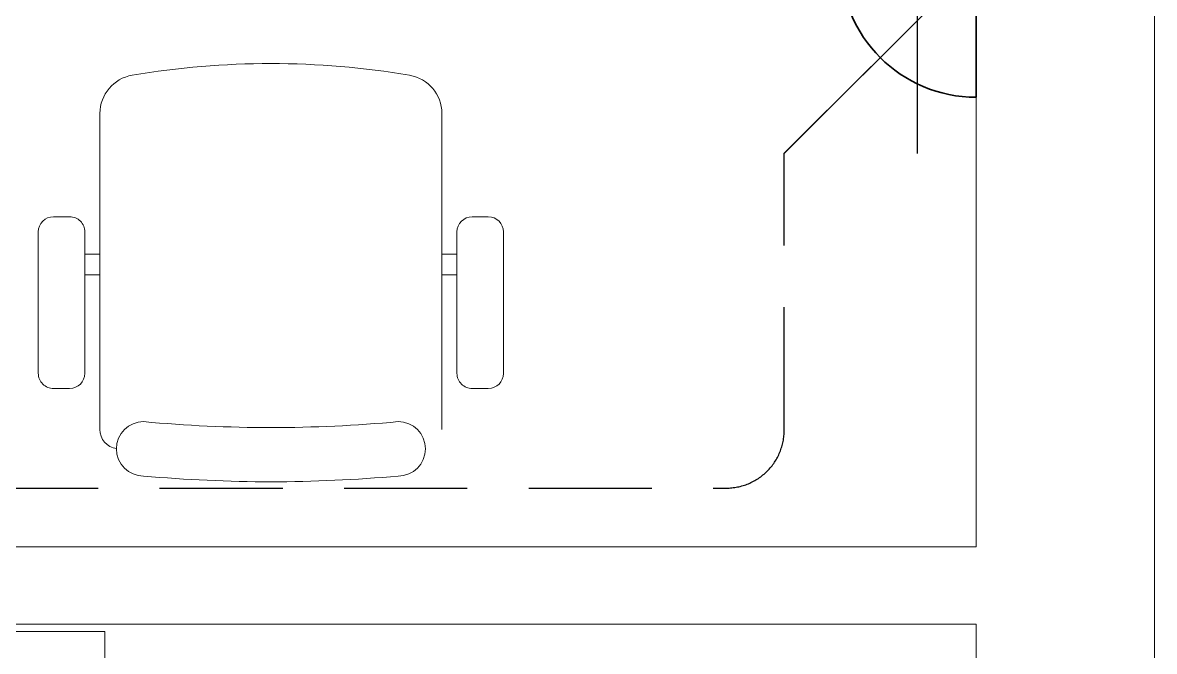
# Model space of a CAD drawing. Header units: inches. Extents: x -12418 to 57169, y -29325 to 19878.
# Drawn here: x 47588 to 49048, y -6982 to -6171 of the extents above; entities that cross this region are included whole.
import ezdxf
from ezdxf.enums import TextEntityAlignment as Align

# ---------------------------------------------------------------- set-up
doc = ezdxf.new("R2010")
doc.units = ezdxf.units.IN
doc.header["$LTSCALE"] = 25
doc.header["$MEASUREMENT"] = 0
doc.linetypes.add('DASHDOT', pattern=[25.4, 12.7, -6.35, 0, -6.35])
doc.linetypes.add('HIDDEN', pattern=[9.525, 6.35, -3.175])
doc.layers.get('0').update_dxf_attribs({"color": 8})
doc.layers.get('Defpoints').update_dxf_attribs({"color": 8})
for name, color, linetype, lineweight in [('00-Ground Floor$0$LOADING', 253, 'Continuous', 5), ('00-Ground Floor$0$NEW Wall', 166, 'Continuous', 5), ('00-Ground Floor$0$Walls', 251, 'Continuous', 5), ('E-LITE-CLNG-CNDT', 6, 'DASHDOT', 35), ('E-LITE-EXIT-NUMB', 6, 'Continuous', 25), ('E-POWR-FLOR-CNDT', 6, 'HIDDEN', 25), ('E-POWR-WALL', 4, 'Continuous', 35)]:
    doc.layers.add(name, color=color, linetype=linetype, lineweight=lineweight)
doc.styles.add('DC_Simplex', font='SIMPLEX.shx', dxfattribs={"width": 0.7})

# ---------------------------------------------------------------- blocks, each defined once
blk = doc.blocks.new('*X127')
at = {"color": 0}
for p, q in [((5, 3), (5, 3)), ((5, 3), (5, 3)), ((5, 3), (5, 3)), ((5, 3), (5, 3)), ((5, 3), (5, 3)), ((5, 3), (5, 3)), ((5, 3), (5, 3)), ((5, 3), (5, 3)), ((5, 3), (5, 3)), ((5, 3), (5, 3)), ((5, 3), (5, 3)), ((5, 3), (5, 3)), ((5, 3), (5, 3)), ((5, 3), (5, 3)), ((5, 3), (5, 3)), ((5, 3), (5, 3)), ((5, 3), (5, 3)), ((5, 3), (5, 3)), ((5, 3), (5, 3)), ((5, 3), (5, 3)), ((5, 3), (5, 3)), ((5, 3), (5, 3)), ((5, 3), (5, 3)), ((5, 3), (5, 3)), ((5, 3), (5, 3)), ((5, 3), (5, 3)), ((5, 3), (5, 3)), ((5, 3), (5, 3)), ((5, 3), (5, 3)), ((5, 3), (5, 3)), ((5, 3), (5, 3)), ((5, 3), (5, 3)), ((5, 3), (5, 3)), ((5, 3), (5, 3)), ((5, 3), (5, 3)), ((5, 3), (5, 3)), ((5, 3), (5, 3)), ((5, 3), (5, 3)), ((5, 3), (5, 3)), ((5, 3), (5, 3)), ((5, 3), (5, 3)), ((5, 3), (5, 3)), ((5, 3), (5, 3)), ((5, 3), (5, 3)), ((5, 3), (5, 3)), ((5, 3), (5, 3)), ((5, 3), (5, 3)), ((5, 3), (5, 3)), ((5, 3), (5, 3)), ((5, 3), (5, 3)), ((5, 3), (5, 3)), ((5, 3), (5, 3)), ((5, 3), (5, 3)), ((5, 3), (5, 3)), ((5, 3), (5, 3)), ((5, 3), (5, 3)), ((5, 3), (5, 3)), ((5, 3), (5, 3)), ((5, 3), (5, 3)), ((5, 3), (5, 3)), ((5, 3), (5, 3)), ((5, 3), (5, 3)), ((5, 3), (5, 3)), ((5, 3), (5, 3)), ((5, 3), (5, 3)), ((5, 3), (5, 3)), ((6, 3), (5, 3)), ((5, 3), (5, 3)), ((6, 3), (5, 3)), ((5, 3), (5, 3)), ((6, 3), (5, 3)), ((5, 3), (5, 3)), ((6, 3), (5, 3)), ((5, 3), (5, 3)), ((5, 3), (5, 3)), ((5, 3), (5, 3)), ((5, 3), (5, 3)), ((5, 3), (5, 3)), ((5, 3), (5, 3)), ((5, 3), (5, 3)), ((5, 3), (5, 3)), ((5, 3), (5, 3)), ((5, 3), (5, 3)), ((5, 3), (5, 3)), ((5, 3), (5, 3)), ((5, 3), (5, 3)), ((5, 3), (5, 3)), ((5, 3), (5, 3)), ((5, 3), (5, 3)), ((5, 3), (5, 3)), ((5, 3), (5, 3)), ((5, 3), (5, 3)), ((5, 3), (5, 3)), ((5, 3), (5, 3)), ((5, 3), (5, 3)), ((5, 3), (5, 3)), ((6, 3), (6, 3)), ((6, 3), (6, 3)), ((6, 3), (6, 3)), ((6, 3), (6, 3)), ((6, 3), (6, 3)), ((6, 3), (6, 3)), ((6, 3), (6, 3)), ((6, 3), (6, 3)), ((6, 3), (6, 3)), ((6, 3), (6, 3)), ((6, 3), (6, 3)), ((6, 3), (6, 3)), ((6, 3), (6, 3)), ((6, 3), (6, 3)), ((6, 3), (6, 3)), ((6, 3), (6, 3)), ((6, 3), (6, 3)), ((6, 3), (6, 3)), ((6, 3), (6, 3)), ((6, 3), (6, 3)), ((6, 3), (6, 3)), ((6, 3), (6, 3)), ((6, 3), (6, 3)), ((6, 3), (6, 3)), ((6, 3), (6, 3)), ((6, 3), (6, 3)), ((6, 3), (6, 3)), ((6, 3), (6, 3)), ((6, 3), (6, 3)), ((6, 3), (6, 3)), ((6, 3), (6, 3)), ((6, 3), (6, 3)), ((6, 3), (6, 3)), ((6, 3), (6, 3)), ((6, 3), (6, 3)), ((6, 3), (6, 3)), ((6, 3), (6, 3)), ((6, 3), (6, 3)), ((6, 3), (6, 3)), ((6, 3), (6, 3)), ((6, 3), (6, 3)), ((6, 3), (6, 3)), ((6, 3), (6, 3)), ((6, 3), (6, 3)), ((6, 3), (6, 3)), ((6, 3), (6, 3)), ((6, 3), (6, 3)), ((6, 3), (6, 3)), ((6, 3), (6, 3)), ((6, 3), (6, 3)), ((6, 3), (6, 3)), ((6, 3), (6, 3)), ((6, 3), (6, 3)), ((6, 3), (6, 3)), ((6, 3), (6, 3)), ((6, 3), (6, 3)), ((6, 3), (6, 3)), ((6, 3), (6, 3)), ((6, 3), (6, 3)), ((6, 3), (6, 3)), ((6, 3), (6, 3)), ((6, 3), (6, 3)), ((6, 3), (6, 3)), ((6, 3), (6, 3)), ((6, 3), (6, 3)), ((6, 3), (6, 3)), ((6, 3), (6, 3)), ((6, 3), (6, 3)), ((6, 3), (6, 3)), ((6, 3), (6, 3)), ((6, 3), (6, 3)), ((6, 3), (6, 3)), ((6, 3), (6, 3)), ((6, 3), (6, 3)), ((6, 3), (6, 3)), ((6, 3), (6, 3)), ((6, 3), (6, 3)), ((6, 3), (6, 3)), ((6, 3), (6, 3)), ((6, 3), (6, 3)), ((6, 3), (6, 3)), ((6, 3), (6, 3)), ((6, 3), (6, 3)), ((6, 3), (6, 3)), ((6, 3), (6, 3)), ((6, 3), (6, 3)), ((6, 3), (6, 3)), ((6, 3), (6, 3)), ((6, 3), (6, 3)), ((6, 3), (6, 3)), ((6, 3), (6, 3)), ((6, 3), (6, 3)), ((6, 3), (6, 3)), ((6, 3), (6, 3)), ((6, 3), (6, 3)), ((6, 3), (6, 3)), ((6, 3), (6, 3)), ((6, 3), (6, 3)), ((6, 3), (6, 3)), ((6, 3), (6, 3)), ((6, 3), (6, 3)), ((6, 3), (6, 3)), ((6, 3), (6, 3)), ((6, 3), (6, 3)), ((6, 3), (6, 3)), ((6, 3), (6, 3)), ((6, 3), (6, 3)), ((6, 3), (6, 3)), ((6, 3), (6, 3)), ((6, 3), (6, 3)), ((6, 3), (6, 3)), ((6, 3), (6, 3)), ((6, 3), (6, 3)), ((6, 3), (6, 3)), ((6, 3), (6, 3)), ((6, 3), (6, 3)), ((6, 3), (6, 3)), ((6, 3), (6, 3)), ((6, 3), (6, 3)), ((6, 3), (6, 3)), ((6, 3), (6, 3)), ((6, 3), (6, 3)), ((6, 3), (6, 3)), ((6, 3), (6, 3)), ((6, 3), (6, 3)), ((6, 3), (6, 3)), ((6, 3), (6, 3)), ((6, 3), (6, 3)), ((6, 3), (6, 3)), ((6, 3), (6, 3)), ((6, 3), (6, 3)), ((6, 3), (6, 3)), ((6, 3), (6, 3)), ((6, 3), (6, 3)), ((6, 3), (6, 3)), ((6, 3), (6, 3)), ((6, 3), (6, 3)), ((6, 3), (6, 3)), ((6, 3), (6, 3)), ((6, 3), (6, 3)), ((6, 3), (6, 3)), ((6, 3), (6, 3)), ((6, 3), (6, 3)), ((6, 3), (6, 3)), ((6, 3), (6, 3)), ((6, 3), (6, 3)), ((6, 3), (6, 3)), ((6, 3), (6, 3)), ((6, 3), (6, 3)), ((6, 3), (6, 3)), ((6, 3), (6, 3)), ((6, 3), (6, 3)), ((6, 3), (6, 3)), ((6, 3), (6, 3)), ((6, 3), (6, 3)), ((6, 3), (6, 3)), ((6, 3), (6, 3)), ((6, 3), (6, 3)), ((6, 3), (6, 3)), ((6, 3), (6, 3)), ((6, 3), (6, 3)), ((6, 3), (6, 3)), ((6, 3), (6, 3)), ((6, 3), (6, 3)), ((6, 3), (6, 3)), ((6, 3), (6, 3)), ((6, 3), (6, 3)), ((6, 3), (6, 3)), ((6, 3), (6, 3)), ((6, 3), (6, 3)), ((6, 3), (6, 3)), ((6, 3), (6, 3)), ((6, 3), (6, 3)), ((6, 3), (6, 3)), ((6, 3), (6, 3)), ((6, 3), (6, 3)), ((6, 3), (6, 3)), ((6, 3), (6, 3)), ((6, 3), (6, 3)), ((6, 3), (6, 3)), ((6, 3), (6, 3)), ((6, 3), (6, 3)), ((6, 3), (6, 3)), ((6, 3), (6, 3)), ((6, 3), (6, 3)), ((6, 3), (6, 3)), ((6, 3), (6, 3)), ((6, 3), (6, 3)), ((6, 3), (6, 3)), ((6, 3), (6, 3)), ((6, 3), (6, 3)), ((6, 3), (6, 3)), ((6, 3), (6, 3)), ((6, 3), (6, 3)), ((6, 3), (6, 3)), ((6, 3), (6, 3)), ((6, 3), (6, 3)), ((6, 3), (6, 3)), ((6, 3), (6, 3)), ((6, 3), (6, 3)), ((6, 3), (6, 3)), ((6, 3), (6, 3)), ((6, 3), (6, 3)), ((6, 3), (6, 3)), ((6, 3), (5, 3)), ((6, 3), (5, 3)), ((6, 3), (5, 3)), ((6, 3), (5, 3)), ((6, 3), (5, 3)), ((6, 3), (6, 3)), ((6, 3), (6, 3)), ((6, 3), (6, 3)), ((6, 3), (6, 3)), ((6, 3), (6, 3)), ((6, 3), (6, 3)), ((6, 3), (6, 3)), ((6, 3), (6, 3)), ((6, 3), (6, 3)), ((6, 3), (6, 3)), ((6, 3), (6, 3)), ((6, 3), (6, 3)), ((6, 3), (6, 3)), ((6, 3), (6, 3)), ((6, 3), (6, 3)), ((6, 3), (6, 3)), ((6, 3), (6, 3)), ((6, 3), (6, 3)), ((6, 3), (6, 3)), ((6, 3), (6, 3)), ((6, 3), (6, 3)), ((6, 3), (6, 3)), ((6, 3), (6, 3)), ((6, 3), (6, 3)), ((6, 3), (6, 3)), ((6, 3), (6, 3)), ((6, 3), (6, 3)), ((6, 3), (6, 3)), ((6, 3), (6, 3)), ((6, 3), (6, 3)), ((6, 3), (6, 3)), ((6, 3), (6, 3)), ((6, 3), (6, 3)), ((6, 3), (6, 3)), ((6, 3), (6, 3)), ((6, 3), (6, 3)), ((6, 3), (6, 3)), ((6, 3), (6, 3)), ((6, 3), (6, 3)), ((6, 3), (6, 3)), ((6, 3), (6, 3)), ((6, 3), (6, 3)), ((6, 3), (6, 3)), ((6, 3), (6, 3)), ((6, 3), (6, 3)), ((6, 3), (6, 3)), ((6, 3), (6, 3)), ((6, 3), (6, 3)), ((6, 3), (6, 3)), ((6, 3), (6, 3)), ((6, 3), (6, 3)), ((6, 3), (6, 3)), ((6, 3), (6, 3)), ((6, 3), (6, 3)), ((6, 3), (6, 3)), ((6, 3), (6, 3)), ((6, 3), (6, 3)), ((6, 3), (6, 3)), ((6, 3), (6, 3)), ((6, 3), (6, 3)), ((6, 3), (6, 3)), ((6, 3), (6, 3)), ((6, 3), (6, 3)), ((6, 3), (6, 3)), ((6, 3), (6, 3)), ((6, 3), (6, 3)), ((6, 3), (6, 3)), ((6, 3), (6, 3)), ((6, 3), (6, 3)), ((6, 3), (6, 3)), ((6, 3), (6, 3)), ((6, 3), (6, 3)), ((6, 3), (6, 3)), ((6, 3), (6, 3)), ((6, 3), (6, 3)), ((6, 3), (6, 3)), ((6, 3), (6, 3)), ((6, 3), (6, 3)), ((6, 3), (6, 3)), ((6, 3), (6, 3)), ((6, 3), (6, 3)), ((6, 3), (6, 3)), ((6, 3), (6, 3)), ((6, 3), (6, 3)), ((6, 3), (6, 3)), ((6, 3), (6, 3)), ((6, 3), (6, 3)), ((6, 3), (6, 3)), ((6, 3), (6, 3)), ((6, 3), (6, 3)), ((6, 3), (6, 3)), ((6, 3), (6, 3)), ((6, 3), (6, 3)), ((6, 3), (6, 3)), ((6, 3), (6, 3)), ((6, 3), (6, 3)), ((6, 3), (6, 3)), ((6, 3), (6, 3)), ((6, 3), (6, 3)), ((6, 3), (6, 3)), ((6, 3), (6, 3)), ((6, 3), (6, 3)), ((6, 3), (6, 3)), ((6, 3), (6, 3)), ((6, 3), (6, 3)), ((6, 3), (6, 3)), ((6, 3), (6, 3)), ((6, 3), (6, 3)), ((6, 3), (6, 3)), ((6, 3), (6, 3)), ((6, 3), (6, 3)), ((6, 3), (6, 3)), ((6, 3), (6, 3)), ((6, 3), (6, 3)), ((6, 3), (6, 3)), ((6, 3), (6, 3)), ((6, 3), (6, 3)), ((6, 3), (6, 3)), ((6, 3), (6, 3)), ((6, 3), (6, 3)), ((6, 3), (6, 3)), ((6, 3), (6, 3)), ((6, 3), (6, 3)), ((6, 3), (6, 3)), ((6, 3), (6, 3)), ((6, 3), (6, 3)), ((6, 3), (6, 3)), ((6, 3), (6, 3)), ((6, 3), (6, 3)), ((6, 3), (6, 3)), ((6, 3), (6, 3)), ((6, 3), (6, 3)), ((6, 3), (6, 3)), ((6, 3), (6, 3)), ((6, 3), (6, 3)), ((6, 3), (6, 3)), ((6, 3), (6, 3)), ((6, 3), (6, 3)), ((6, 3), (6, 3)), ((6, 3), (6, 3)), ((6, 3), (6, 3)), ((6, 3), (6, 3)), ((6, 3), (6, 3)), ((6, 3), (6, 3)), ((6, 3), (6, 3)), ((6, 3), (6, 3)), ((6, 3), (6, 3)), ((6, 3), (6, 3)), ((6, 3), (6, 3)), ((6, 3), (6, 3)), ((6, 3), (6, 3)), ((6, 3), (6, 3)), ((6, 3), (6, 3)), ((6, 3), (6, 3)), ((6, 3), (6, 3)), ((6, 3), (6, 3)), ((6, 3), (6, 3)), ((6, 3), (6, 3)), ((6, 3), (6, 3)), ((6, 3), (6, 3)), ((6, 3), (6, 3)), ((6, 3), (6, 3)), ((6, 3), (6, 3)), ((6, 3), (6, 3)), ((6, 3), (6, 3)), ((6, 3), (6, 3)), ((6, 3), (6, 3)), ((6, 3), (6, 3)), ((6, 3), (6, 3)), ((6, 3), (6, 3)), ((6, 3), (6, 3)), ((6, 3), (6, 3)), ((6, 3), (6, 3)), ((6, 3), (6, 3)), ((6, 3), (6, 3)), ((6, 3), (6, 3)), ((6, 3), (6, 3)), ((6, 3), (6, 3)), ((6, 3), (6, 3)), ((6, 3), (6, 3)), ((6, 3), (6, 3)), ((6, 3), (6, 3)), ((6, 3), (6, 3)), ((6, 3), (6, 3)), ((6, 3), (6, 3)), ((6, 3), (6, 3)), ((6, 3), (6, 3)), ((6, 3), (6, 3)), ((6, 3), (6, 3)), ((6, 3), (6, 3)), ((6, 3), (6, 3)), ((6, 3), (6, 3)), ((6, 3), (6, 3)), ((6, 3), (6, 3)), ((6, 3), (6, 3)), ((6, 3), (6, 3)), ((6, 3), (6, 3)), ((6, 3), (6, 3)), ((6, 3), (6, 3)), ((6, 3), (6, 3)), ((6, 3), (6, 3)), ((6, 3), (6, 3)), ((6, 3), (6, 3)), ((6, 3), (6, 3)), ((6, 3), (6, 3)), ((6, 3), (6, 3)), ((6, 3), (6, 3)), ((6, 3), (6, 3)), ((6, 3), (6, 3)), ((6, 3), (6, 3)), ((6, 3), (6, 3)), ((6, 3), (6, 3)), ((6, 3), (6, 3)), ((6, 3), (6, 3)), ((6, 3), (6, 3)), ((6, 3), (6, 3)), ((6, 3), (6, 3)), ((6, 3), (6, 3)), ((6, 3), (6, 3)), ((6, 3), (6, 3)), ((6, 3), (6, 3)), ((6, 3), (6, 3)), ((6, 3), (6, 3)), ((6, 3), (6, 3)), ((6, 3), (6, 3)), ((6, 3), (6, 3)), ((6, 3), (6, 3)), ((6, 3), (6, 3)), ((6, 3), (6, 3)), ((6, 3), (6, 3)), ((6, 3), (6, 3)), ((6, 3), (6, 3)), ((6, 3), (6, 3)), ((6, 3), (6, 3)), ((6, 3), (6, 3)), ((6, 3), (6, 3)), ((6, 3), (6, 3)), ((6, 3), (6, 3)), ((6, 3), (6, 3)), ((6, 3), (6, 3)), ((6, 3), (6, 3)), ((6, 3), (6, 3)), ((6, 3), (6, 3)), ((6, 3), (6, 3)), ((6, 3), (6, 3)), ((6, 3), (6, 3)), ((6, 3), (6, 3)), ((6, 3), (6, 3)), ((6, 3), (6, 3)), ((6, 3), (6, 3)), ((6, 3), (6, 3)), ((6, 3), (6, 3)), ((6, 3), (6, 3)), ((6, 3), (6, 3)), ((6, 3), (6, 3)), ((6, 3), (6, 3)), ((6, 3), (6, 3)), ((6, 3), (6, 3)), ((6, 3), (6, 3)), ((6, 3), (6, 3)), ((6, 3), (6, 3)), ((6, 3), (6, 3)), ((6, 3), (6, 3)), ((6, 3), (6, 3)), ((6, 3), (6, 3)), ((6, 3), (6, 3)), ((6, 3), (6, 3)), ((6, 3), (6, 3)), ((6, 3), (6, 3)), ((6, 3), (6, 3)), ((6, 3), (6, 3)), ((6, 3), (6, 3)), ((6, 3), (6, 3)), ((6, 3), (6, 3)), ((6, 3), (6, 3)), ((6, 3), (6, 3)), ((6, 3), (6, 3)), ((6, 3), (6, 3)), ((6, 3), (6, 3)), ((6, 3), (6, 3)), ((6, 3), (6, 3)), ((6, 3), (6, 3)), ((6, 3), (6, 3)), ((6, 3), (6, 3)), ((6, 3), (6, 3)), ((6, 3), (6, 3)), ((6, 3), (6, 3)), ((6, 3), (6, 3)), ((6, 3), (6, 3)), ((6, 3), (6, 3)), ((6, 3), (6, 3)), ((6, 3), (6, 3)), ((6, 3), (6, 3)), ((6, 3), (6, 3)), ((6, 3), (6, 3)), ((6, 3), (6, 3)), ((6, 3), (6, 3)), ((6, 3), (6, 3)), ((6, 3), (6, 3)), ((6, 3), (6, 3)), ((6, 3), (6, 3)), ((6, 3), (6, 3)), ((6, 3), (6, 3)), ((6, 3), (6, 3)), ((6, 3), (6, 3)), ((6, 3), (6, 3)), ((6, 3), (6, 3)), ((6, 3), (6, 3)), ((6, 3), (6, 3)), ((6, 3), (6, 3)), ((6, 3), (6, 3)), ((6, 3), (6, 3)), ((6, 3), (6, 3)), ((6, 3), (6, 3)), ((6, 3), (6, 3)), ((6, 3), (6, 3)), ((6, 3), (6, 3))]:
    blk.add_line(p, q, dxfattribs=at)
blk = doc.blocks.new('*X128')
at = {"color": 0}
for p, q in [((13, 1), (13, 1)), ((13, 1), (13, 1)), ((13, 1), (13, 1)), ((13, 1), (13, 1)), ((13, 1), (13, 1)), ((13, 1), (13, 1)), ((13, 1), (13, 1)), ((13, 1), (13, 1)), ((13, 1), (13, 1)), ((13, 1), (13, 1)), ((13, 1), (13, 1)), ((13, 1), (13, 1)), ((13, 1), (13, 1)), ((13, 1), (13, 1)), ((13, 1), (13, 1)), ((13, 1), (14, 1)), ((13, 1), (14, 1)), ((13, 1), (14, 1)), ((13, 1), (13, 1)), ((13, 1), (13, 1)), ((13, 1), (13, 1)), ((13, 1), (13, 1)), ((13, 1), (13, 1)), ((13, 1), (13, 1)), ((13, 1), (13, 1)), ((13, 1), (13, 1)), ((13, 1), (13, 1)), ((13, 1), (13, 1)), ((13, 1), (13, 1)), ((13, 1), (13, 1)), ((13, 1), (13, 1)), ((13, 1), (13, 1)), ((13, 1), (13, 1)), ((13, 1), (13, 1)), ((13, 1), (13, 1)), ((13, 1), (13, 1)), ((13, 1), (13, 1)), ((13, 1), (13, 1)), ((13, 1), (13, 1)), ((13, 1), (13, 1)), ((13, 1), (13, 1)), ((13, 1), (13, 1)), ((13, 1), (13, 1)), ((13, 1), (13, 1)), ((13, 1), (13, 1)), ((13, 1), (13, 1)), ((13, 1), (13, 1)), ((13, 1), (13, 1)), ((13, 1), (13, 1)), ((13, 1), (13, 1)), ((13, 1), (13, 1)), ((13, 1), (13, 1)), ((13, 1), (13, 1)), ((13, 1), (13, 1)), ((13, 1), (13, 1)), ((13, 1), (13, 1)), ((13, 1), (13, 1)), ((13, 1), (13, 1)), ((13, 1), (13, 1)), ((13, 1), (13, 1)), ((13, 1), (13, 1)), ((13, 1), (13, 1)), ((13, 1), (13, 1)), ((13, 1), (13, 1)), ((13, 1), (13, 1)), ((13, 1), (13, 1)), ((13, 1), (13, 1)), ((13, 1), (13, 1)), ((13, 1), (13, 1)), ((13, 1), (13, 1)), ((13, 1), (13, 1)), ((13, 1), (13, 1)), ((13, 1), (13, 1)), ((13, 1), (13, 1)), ((13, 1), (13, 1)), ((13, 1), (13, 1)), ((13, 1), (13, 1)), ((13, 1), (13, 1)), ((13, 1), (13, 1)), ((13, 1), (13, 1)), ((13, 1), (13, 1)), ((13, 1), (13, 1)), ((13, 1), (13, 1)), ((13, 1), (13, 1)), ((13, 1), (13, 1)), ((13, 1), (13, 1)), ((13, 1), (13, 1)), ((13, 1), (13, 1)), ((13, 1), (13, 1)), ((13, 1), (13, 1)), ((13, 1), (13, 1)), ((13, 1), (13, 1)), ((13, 1), (13, 1)), ((13, 1), (13, 1)), ((13, 1), (13, 1)), ((13, 1), (13, 1)), ((13, 1), (13, 1)), ((13, 1), (13, 1)), ((13, 1), (13, 1)), ((13, 1), (13, 1)), ((13, 1), (13, 1)), ((13, 1), (13, 1)), ((13, 1), (13, 1)), ((13, 1), (13, 1)), ((13, 1), (13, 1)), ((13, 1), (13, 1)), ((13, 1), (13, 1)), ((13, 1), (13, 1)), ((13, 1), (13, 1)), ((13, 1), (13, 1)), ((13, 1), (13, 1)), ((13, 1), (13, 1)), ((13, 1), (13, 1)), ((13, 1), (13, 1)), ((13, 1), (13, 1)), ((13, 1), (13, 1)), ((13, 1), (13, 1)), ((13, 1), (13, 1)), ((13, 1), (13, 1)), ((13, 1), (13, 1)), ((13, 1), (13, 1)), ((13, 1), (13, 1)), ((13, 1), (13, 1)), ((13, 1), (14, 1)), ((13, 0), (13, 0)), ((13, 0), (13, 0)), ((13, 0), (13, 0)), ((13, 0), (13, 0)), ((13, 0), (13, 0)), ((13, 0), (13, 0)), ((13, 0), (13, 0)), ((13, 0), (13, 0)), ((13, 0), (13, 0)), ((13, 0), (13, 0)), ((13, 0), (13, 0)), ((13, 0), (13, 0)), ((13, 0), (13, 0)), ((13, 0), (13, 0)), ((13, 0), (13, 0)), ((13, 0), (13, 0)), ((13, 0), (13, 0)), ((13, 0), (13, 0)), ((13, 0), (13, 0)), ((13, 0), (13, 0)), ((13, 0), (13, 0)), ((13, 0), (13, 0)), ((13, 0), (13, 0)), ((13, 0), (13, 0)), ((13, 0), (13, 0)), ((13, 0), (13, 0)), ((13, 0), (13, 0)), ((13, 0), (13, 0)), ((13, 0), (13, 0)), ((13, 0), (13, 0)), ((13, 0), (13, 0)), ((13, 0), (13, 0)), ((13, 0), (13, 0)), ((13, 0), (13, 0)), ((13, 0), (13, 0)), ((13, 0), (13, 0)), ((13, 0), (13, 0)), ((13, 0), (13, 0)), ((13, 0), (13, 0)), ((13, 0), (13, 0)), ((13, 0), (13, 0)), ((13, 0), (13, 0)), ((13, 0), (13, 0)), ((13, 0), (13, 0)), ((13, 0), (13, 0)), ((13, 0), (13, 0)), ((13, 0), (13, 0)), ((13, 0), (13, 0)), ((13, 0), (14, 0)), ((13, 0), (14, 0)), ((13, 0), (13, 0)), ((13, 0), (14, 0)), ((14, 1), (14, 1)), ((14, 1), (14, 1)), ((14, 1), (14, 1)), ((14, 1), (14, 1)), ((14, 1), (14, 1)), ((14, 1), (14, 1)), ((14, 1), (14, 1)), ((14, 1), (14, 1)), ((14, 1), (14, 1)), ((14, 1), (14, 1)), ((14, 1), (14, 1)), ((14, 1), (14, 1)), ((14, 1), (14, 1)), ((14, 1), (14, 1)), ((14, 1), (14, 1)), ((14, 1), (14, 1)), ((14, 1), (14, 1)), ((14, 1), (14, 1)), ((14, 1), (14, 1)), ((14, 1), (14, 1)), ((14, 1), (14, 1)), ((14, 1), (14, 1)), ((14, 1), (14, 1)), ((14, 1), (14, 1)), ((14, 1), (14, 1)), ((14, 1), (14, 1)), ((14, 1), (14, 1)), ((14, 1), (14, 1)), ((14, 1), (14, 1)), ((14, 1), (14, 1)), ((14, 1), (14, 1)), ((14, 1), (14, 1)), ((14, 1), (14, 1)), ((14, 1), (14, 1)), ((14, 1), (14, 1)), ((14, 1), (14, 1)), ((14, 1), (14, 1)), ((14, 1), (14, 1)), ((14, 1), (14, 1)), ((14, 1), (14, 1)), ((14, 1), (14, 1)), ((14, 1), (14, 1)), ((14, 1), (14, 1)), ((14, 1), (14, 1)), ((14, 1), (14, 1)), ((14, 1), (14, 1)), ((14, 1), (14, 1)), ((14, 1), (14, 1)), ((14, 1), (14, 1)), ((14, 1), (14, 1)), ((14, 1), (14, 1)), ((14, 1), (14, 1)), ((14, 1), (14, 1)), ((14, 1), (14, 1)), ((14, 1), (14, 1)), ((14, 1), (14, 1)), ((14, 1), (14, 1)), ((14, 1), (14, 1)), ((14, 1), (14, 1)), ((14, 1), (14, 1)), ((14, 1), (14, 1)), ((14, 1), (14, 1)), ((14, 1), (14, 1)), ((14, 1), (14, 1)), ((14, 1), (14, 1)), ((14, 1), (14, 1)), ((14, 1), (14, 1)), ((14, 1), (14, 1)), ((14, 1), (14, 1)), ((14, 1), (14, 1)), ((14, 1), (14, 1)), ((14, 1), (14, 1)), ((14, 1), (14, 1)), ((14, 1), (14, 1)), ((14, 1), (14, 1)), ((14, 1), (14, 1)), ((14, 1), (14, 1)), ((14, 1), (14, 1)), ((14, 1), (14, 1)), ((14, 1), (14, 1)), ((14, 1), (14, 1)), ((14, 1), (14, 1)), ((14, 1), (14, 1)), ((14, 1), (14, 1)), ((14, 1), (14, 1)), ((14, 1), (14, 1)), ((14, 1), (14, 1)), ((14, 1), (14, 1)), ((14, 1), (14, 1)), ((14, 1), (14, 1)), ((14, 1), (14, 1)), ((14, 1), (14, 1)), ((14, 1), (14, 1)), ((14, 1), (14, 1)), ((14, 0), (14, 0)), ((14, 0), (14, 0)), ((14, 0), (14, 0)), ((14, 0), (14, 0)), ((14, 0), (14, 0)), ((14, 0), (14, 0)), ((14, 0), (14, 0)), ((14, 0), (14, 0)), ((14, 0), (14, 0)), ((14, 0), (14, 0)), ((14, 0), (14, 0)), ((14, 0), (14, 0)), ((14, 0), (14, 0)), ((14, 0), (14, 0)), ((14, 0), (14, 0)), ((14, 0), (14, 0)), ((14, 0), (14, 0)), ((14, 0), (14, 0)), ((14, 0), (14, 0)), ((14, 0), (14, 0)), ((14, 0), (14, 0)), ((14, 0), (14, 0)), ((14, 0), (14, 0)), ((14, 0), (14, 0)), ((14, 0), (14, 0)), ((14, 0), (14, 0)), ((14, 0), (14, 0)), ((14, 0), (14, 0)), ((14, 0), (14, 0)), ((14, 0), (14, 0)), ((14, 0), (14, 0)), ((14, 0), (14, 0)), ((14, 0), (14, 0)), ((14, 0), (14, 0)), ((14, 0), (14, 0)), ((14, 0), (14, 0)), ((14, 0), (14, 0)), ((14, 0), (14, 0)), ((14, 0), (14, 0)), ((14, 0), (14, 0)), ((14, 0), (14, 0)), ((14, 0), (14, 0)), ((14, 0), (14, 0)), ((14, 0), (14, 0)), ((14, 0), (14, 0)), ((14, 0), (14, 0)), ((14, 0), (14, 0)), ((14, 0), (14, 0)), ((13, 0), (13, 0)), ((13, 0), (14, 0)), ((13, 0), (13, 0)), ((13, 0), (14, 0)), ((13, 0), (13, 0)), ((13, 0), (14, 0)), ((13, 0), (13, 0)), ((13, 0), (13, 0)), ((13, 0), (13, 0)), ((13, 0), (13, 0)), ((13, 0), (14, 0)), ((13, 0), (13, 0)), ((13, 0), (14, 0)), ((13, 0), (13, 0)), ((13, 0), (14, 0)), ((13, 0), (13, 0)), ((13, 0), (14, 0)), ((13, 0), (13, 0)), ((13, 0), (14, 0)), ((13, 0), (13, 0)), ((13, 0), (14, 0)), ((13, 0), (13, 0)), ((13, 0), (14, 0)), ((13, 0), (13, 0)), ((13, 0), (13, 0)), ((13, 0), (13, 0)), ((13, 0), (14, 0)), ((13, 0), (13, 0)), ((13, 0), (14, 0)), ((13, 0), (13, 0)), ((13, 0), (14, 0)), ((13, 0), (13, 0)), ((13, 0), (14, 0)), ((13, 0), (13, 0)), ((13, 0), (13, 0)), ((13, 0), (13, 0)), ((13, 0), (13, 0)), ((13, 0), (13, 0)), ((13, 0), (13, 0)), ((13, 0), (13, 0)), ((13, 0), (13, 0)), ((13, 0), (13, 0)), ((13, 0), (13, 0)), ((13, 0), (13, 0)), ((13, 0), (13, 0)), ((13, 0), (13, 0)), ((13, 0), (13, 0)), ((13, 0), (13, 0)), ((13, 0), (13, 0)), ((13, 0), (13, 0)), ((13, 0), (13, 0)), ((13, 0), (13, 0)), ((13, 0), (13, 0)), ((13, 0), (13, 0)), ((13, 0), (13, 0)), ((13, 0), (13, 0)), ((13, 0), (13, 0)), ((13, 0), (13, 0)), ((13, 0), (13, 0)), ((13, 0), (13, 0)), ((13, 0), (13, 0)), ((13, 0), (13, 0)), ((13, 0), (13, 0)), ((13, 0), (13, 0)), ((13, -1), (13, -1)), ((13, -1), (13, -1)), ((13, -1), (13, -1)), ((13, -1), (13, -1)), ((13, -1), (13, -1)), ((13, -1), (14, -1)), ((13, -1), (13, -1)), ((14, 0), (14, 0)), ((14, 0), (14, 0)), ((14, 0), (14, 0)), ((14, 0), (14, 0)), ((14, 0), (14, 0)), ((14, 0), (14, 0)), ((14, 0), (14, 0)), ((14, 0), (14, 0)), ((14, 0), (14, 0)), ((14, 0), (14, 0)), ((14, 0), (14, 0)), ((14, 0), (14, 0)), ((14, 0), (14, 0)), ((14, 0), (14, 0)), ((14, 0), (14, 0)), ((13, 0), (14, 0)), ((14, 0), (14, 0)), ((14, 0), (14, 0)), ((14, 0), (14, 0)), ((14, 0), (14, 0)), ((14, 0), (14, 0)), ((14, 0), (14, 0)), ((14, 0), (14, 0)), ((14, 0), (14, 0)), ((14, 0), (14, 0)), ((14, 0), (14, 0)), ((14, 0), (14, 0)), ((14, 0), (14, 0)), ((14, 0), (14, 0)), ((14, 0), (14, 0)), ((14, 0), (14, 0)), ((14, 0), (14, 0)), ((14, 0), (14, 0)), ((14, 0), (14, 0)), ((14, 0), (14, 0)), ((14, 0), (14, 0)), ((14, 0), (14, 0)), ((14, 0), (14, 0)), ((14, 0), (14, 0)), ((14, 0), (14, 0)), ((14, 0), (14, 0)), ((14, 0), (14, 0)), ((14, 0), (14, 0)), ((14, 0), (14, 0)), ((14, 0), (14, 0)), ((14, 0), (14, 0)), ((14, 0), (14, 0)), ((14, 0), (14, 0)), ((14, 0), (14, 0)), ((14, 0), (14, 0)), ((14, -1), (14, -1)), ((14, -1), (14, -1)), ((14, -1), (14, -1)), ((14, -1), (14, -1)), ((14, -1), (14, -1))]:
    blk.add_line(p, q, dxfattribs=at)
blk = doc.blocks.new('00-Ground Floor$0$GF21018-P')
at = {"color": 0}
for p, q in [((-0.2207, 0.4756), (-0.2207, 0.0675)), ((0.2205, 0.4756), (0.2205, 0.0675)), ((-0.2806, 0.3422), (-0.2598, 0.3422)), ((0.2596, 0.3422), (0.2804, 0.3422)), ((-0.3002, 0.3226), (-0.3002, 0.14)), ((-0.2402, 0.3226), (-0.2402, 0.14)), ((0.24, 0.3226), (0.24, 0.14)), ((0.3, 0.3226), (0.3, 0.14)), ((-0.2402, 0.2937), (-0.2207, 0.2937)), ((0.2205, 0.2937), (0.24, 0.2937)), ((-0.2402, 0.2671), (-0.2207, 0.2671)), ((0.2205, 0.2671), (0.24, 0.2671)), ((-0.2806, 0.1204), (-0.2598, 0.1204)), ((0.2596, 0.1204), (0.2804, 0.1204))]:
    blk.add_line(p, q, dxfattribs=at)
for points in [[(0.24, 0.2937), (0.24, 0.2937), (0.24, 0.2937), (0.24, 0.2937), (0.24, 0.2937), (0.24, 0.2937), (0.24, 0.2937), (0.24, 0.2937), (0.24, 0.2937), (0.24, 0.2937), (0.24, 0.2937), (0.24, 0.2937), (0.24, 0.2937), (0.24, 0.2937), (0.24, 0.2937), (0.24, 0.2937), (0.24, 0.2937), (0.24, 0.2937), (0.24, 0.2937), (0.24, 0.2937), (0.24, 0.2937), (0.24, 0.2937), (0.24, 0.2937), (0.24, 0.2937), (0.24, 0.2937), (0.24, 0.2937), (0.24, 0.2937), (0.24, 0.2937), (0.24, 0.2937), (0.24, 0.2937), (0.24, 0.2937), (0.24, 0.2937), (0.24, 0.2937), (0.24, 0.2937), (0.24, 0.2937), (0.24, 0.2937), (0.24, 0.2937), (0.24, 0.2937), (0.24, 0.2937), (0.24, 0.2937), (0.24, 0.2937), (0.24, 0.2937), (0.24, 0.2937), (0.24, 0.2937), (0.24, 0.2937), (0.24, 0.2937), (0.24, 0.2937), (0.24, 0.2937), (0.24, 0.2937), (0.24, 0.2937), (0.24, 0.2937), (0.24, 0.2937), (0.24, 0.2937), (0.24, 0.2937), (0.24, 0.2937), (0.24, 0.2937), (0.24, 0.2937), (0.24, 0.2937), (0.24, 0.2937), (0.24, 0.2937), (0.24, 0.2937), (0.24, 0.2937), (0.24, 0.2937), (0.24, 0.2937), (0.24, 0.2937), (0.24, 0.2937), (0.24, 0.2937), (0.24, 0.2937), (0.24, 0.2937), (0.24, 0.2937), (0.24, 0.2937), (0.24, 0.2937), (0.24, 0.2937), (0.24, 0.2937), (0.24, 0.2937), (0.24, 0.2937), (0.24, 0.2937), (0.24, 0.2937), (0.24, 0.2937), (0.24, 0.2937), (0.24, 0.2937), (0.24, 0.2937), (0.24, 0.2937), (0.24, 0.2937), (0.24, 0.2937), (0.24, 0.2937), (0.24, 0.2937), (0.24, 0.2937), (0.24, 0.2937), (0.24, 0.2937), (0.24, 0.2937), (0.24, 0.2937), (0.24, 0.2937), (0.24, 0.2937), (0.24, 0.2937), (0.24, 0.2937), (0.24, 0.2937), (0.24, 0.2937), (0.24, 0.2937), (0.24, 0.2937), (0.24, 0.2937), (0.24, 0.2937), (0.24, 0.2937), (0.24, 0.2937), (0.24, 0.2937), (0.24, 0.2937), (0.24, 0.2937), (0.24, 0.2937), (0.24, 0.2937), (0.24, 0.2937), (0.24, 0.2937), (0.24, 0.2937), (0.24, 0.2937), (0.24, 0.2937), (0.24, 0.2937), (0.24, 0.2937), (0.24, 0.2937), (0.24, 0.2937), (0.24, 0.2937), (0.24, 0.2937), (0.24, 0.2937), (0.24, 0.2937), (0.24, 0.2937), (0.24, 0.2937), (0.24, 0.2937), (0.24, 0.2937), (0.24, 0.2937), (0.24, 0.2937), (0.24, 0.2937), (0.24, 0.2937), (0.24, 0.2937), (0.24, 0.2937), (0.24, 0.2937), (0.24, 0.2937), (0.24, 0.2937), (0.24, 0.2937), (0.24, 0.2937), (0.24, 0.2937), (0.24, 0.2937), (0.24, 0.2937), (0.24, 0.2937), (0.24, 0.2937), (0.24, 0.2937), (0.24, 0.2937), (0.24, 0.2937), (0.24, 0.2937), (0.24, 0.2937), (0.24, 0.2937), (0.24, 0.2937), (0.24, 0.2937), (0.24, 0.2937), (0.24, 0.2937), (0.24, 0.2937), (0.24, 0.2937), (0.24, 0.2937), (0.24, 0.2937), (0.24, 0.2937), (0.24, 0.2937), (0.24, 0.2937), (0.24, 0.2937), (0.24, 0.2937), (0.24, 0.2937), (0.24, 0.2937), (0.24, 0.2937), (0.24, 0.2937), (0.24, 0.2937), (0.24, 0.2937), (0.24, 0.2937), (0.24, 0.2937), (0.24, 0.2937), (0.24, 0.2937), (0.24, 0.2937), (0.24, 0.2937), (0.24, 0.2937), (0.24, 0.2937), (0.24, 0.2937), (0.24, 0.2937), (0.24, 0.2937), (0.24, 0.2937), (0.24, 0.2937), (0.24, 0.2937), (0.24, 0.2937), (0.24, 0.2937), (0.24, 0.2937), (0.24, 0.2937), (0.24, 0.2937), (0.24, 0.2937), (0.24, 0.2937), (0.24, 0.2937), (0.24, 0.2937), (0.24, 0.2937), (0.24, 0.2937), (0.24, 0.2937), (0.24, 0.2937), (0.24, 0.2937), (0.24, 0.2937), (0.24, 0.2937), (0.24, 0.2937), (0.24, 0.2937), (0.24, 0.2937), (0.24, 0.2937), (0.24, 0.2937), (0.24, 0.2937), (0.24, 0.2937), (0.24, 0.2937), (0.24, 0.2937), (0.24, 0.2937), (0.24, 0.2937), (0.24, 0.2937), (0.24, 0.2937), (0.24, 0.2937), (0.24, 0.2937), (0.24, 0.2937), (0.24, 0.2937), (0.24, 0.2937), (0.24, 0.2937), (0.24, 0.2937), (0.24, 0.2937), (0.24, 0.2937), (0.24, 0.2937), (0.24, 0.2937), (0.24, 0.2937), (0.24, 0.2937), (0.24, 0.2937), (0.24, 0.2937), (0.24, 0.2937), (0.24, 0.2937), (0.24, 0.2937), (0.24, 0.2937), (0.24, 0.2937), (0.24, 0.2937), (0.24, 0.2937), (0.24, 0.2937), (0.24, 0.2937), (0.24, 0.2937), (0.24, 0.2937), (0.24, 0.2937), (0.24, 0.2937), (0.24, 0.2937), (0.24, 0.2937), (0.24, 0.2937), (0.24, 0.2937), (0.24, 0.2937), (0.24, 0.2937), (0.24, 0.2937), (0.24, 0.2937), (0.24, 0.2937), (0.24, 0.2937), (0.24, 0.2937), (0.24, 0.2937), (0.24, 0.2937), (0.24, 0.2937), (0.24, 0.2937), (0.24, 0.2937), (0.24, 0.2937), (0.24, 0.2937), (0.24, 0.2937), (0.24, 0.2937), (0.24, 0.2937), (0.24, 0.2937), (0.24, 0.2937), (0.24, 0.2937), (0.24, 0.2937), (0.24, 0.2937), (0.24, 0.2937), (0.24, 0.2937), (0.24, 0.2937), (0.24, 0.2937), (0.24, 0.2937), (0.24, 0.2937), (0.24, 0.2937), (0.24, 0.2937), (0.24, 0.2937), (0.24, 0.2937), (0.24, 0.2937), (0.24, 0.2937), (0.24, 0.2937)], [(0.24, 0.2937), (0.24, 0.2937), (0.24, 0.2937), (0.24, 0.2937), (0.24, 0.2937), (0.24, 0.2937), (0.24, 0.2937), (0.24, 0.2937), (0.24, 0.2937), (0.24, 0.2937), (0.24, 0.2937), (0.24, 0.2937), (0.24, 0.2937), (0.24, 0.2937), (0.24, 0.2937), (0.24, 0.2937), (0.24, 0.2937), (0.24, 0.2937), (0.24, 0.2937), (0.24, 0.2937), (0.24, 0.2937), (0.24, 0.2937), (0.24, 0.2937), (0.24, 0.2937), (0.24, 0.2937), (0.24, 0.2937), (0.24, 0.2937), (0.24, 0.2937), (0.24, 0.2937), (0.24, 0.2937), (0.24, 0.2937), (0.24, 0.2937), (0.24, 0.2937), (0.24, 0.2937), (0.24, 0.2937), (0.24, 0.2937), (0.24, 0.2937), (0.24, 0.2937), (0.24, 0.2937), (0.24, 0.2937), (0.24, 0.2937), (0.24, 0.2937), (0.24, 0.2937), (0.24, 0.2937), (0.24, 0.2937), (0.24, 0.2937), (0.24, 0.2937), (0.24, 0.2937), (0.24, 0.2937), (0.24, 0.2937), (0.24, 0.2937), (0.24, 0.2937), (0.24, 0.2937), (0.24, 0.2937), (0.24, 0.2937), (0.24, 0.2937), (0.24, 0.2937), (0.24, 0.2937), (0.24, 0.2937), (0.24, 0.2937), (0.24, 0.2937), (0.24, 0.2937), (0.24, 0.2937), (0.24, 0.2937), (0.24, 0.2937), (0.24, 0.2937), (0.24, 0.2937), (0.24, 0.2937), (0.24, 0.2937), (0.24, 0.2937), (0.24, 0.2937), (0.24, 0.2937), (0.24, 0.2937), (0.24, 0.2937), (0.24, 0.2937), (0.24, 0.2937), (0.24, 0.2937), (0.24, 0.2937), (0.24, 0.2937), (0.24, 0.2937), (0.24, 0.2937), (0.24, 0.2937), (0.24, 0.2937), (0.24, 0.2937), (0.24, 0.2937), (0.24, 0.2937), (0.24, 0.2937), (0.24, 0.2937), (0.24, 0.2937), (0.24, 0.2937), (0.24, 0.2937), (0.24, 0.2937), (0.24, 0.2937), (0.24, 0.2937), (0.24, 0.2937), (0.24, 0.2937), (0.24, 0.2937), (0.24, 0.2937), (0.24, 0.2937), (0.24, 0.2937), (0.24, 0.2937), (0.24, 0.2937), (0.24, 0.2937), (0.24, 0.2937), (0.24, 0.2937), (0.24, 0.2937), (0.24, 0.2937), (0.24, 0.2937), (0.24, 0.2937), (0.24, 0.2937), (0.24, 0.2937), (0.24, 0.2937), (0.24, 0.2937), (0.24, 0.2937), (0.24, 0.2937), (0.24, 0.2937), (0.24, 0.2937), (0.24, 0.2937), (0.24, 0.2937), (0.24, 0.2937), (0.24, 0.2937), (0.24, 0.2937), (0.24, 0.2937), (0.24, 0.2937), (0.24, 0.2937), (0.24, 0.2937), (0.24, 0.2937), (0.24, 0.2937), (0.24, 0.2937), (0.24, 0.2937), (0.24, 0.2937), (0.24, 0.2937), (0.24, 0.2937), (0.24, 0.2937), (0.24, 0.2937), (0.24, 0.2937), (0.24, 0.2937), (0.24, 0.2937), (0.24, 0.2937), (0.24, 0.2937), (0.24, 0.2937), (0.24, 0.2937), (0.24, 0.2937), (0.24, 0.2937), (0.24, 0.2937), (0.24, 0.2937), (0.24, 0.2937), (0.24, 0.2937), (0.24, 0.2937), (0.24, 0.2937), (0.24, 0.2937), (0.24, 0.2937), (0.24, 0.2937), (0.24, 0.2937), (0.24, 0.2937), (0.24, 0.2937), (0.24, 0.2937), (0.24, 0.2937), (0.24, 0.2937), (0.24, 0.2937), (0.24, 0.2937), (0.24, 0.2937), (0.24, 0.2937), (0.24, 0.2937), (0.24, 0.2937), (0.24, 0.2937), (0.24, 0.2937), (0.24, 0.2937), (0.24, 0.2937), (0.24, 0.2937), (0.24, 0.2937), (0.24, 0.2937), (0.24, 0.2937), (0.24, 0.2937), (0.24, 0.2937), (0.24, 0.2937), (0.24, 0.2937), (0.24, 0.2937), (0.24, 0.2937), (0.24, 0.2937), (0.24, 0.2937), (0.24, 0.2937), (0.24, 0.2937), (0.24, 0.2937), (0.24, 0.2937), (0.24, 0.2937), (0.24, 0.2937), (0.24, 0.2937), (0.24, 0.2937), (0.24, 0.2937), (0.24, 0.2937), (0.24, 0.2937), (0.24, 0.2937), (0.24, 0.2937), (0.24, 0.2937), (0.24, 0.2937), (0.24, 0.2937), (0.24, 0.2937), (0.24, 0.2937), (0.24, 0.2937), (0.24, 0.2937), (0.24, 0.2937), (0.24, 0.2937), (0.24, 0.2937), (0.24, 0.2937), (0.24, 0.2937), (0.24, 0.2937), (0.24, 0.2937), (0.24, 0.2937), (0.24, 0.2937), (0.24, 0.2937), (0.24, 0.2937), (0.24, 0.2937), (0.24, 0.2937), (0.24, 0.2937), (0.24, 0.2937), (0.24, 0.2937), (0.24, 0.2937), (0.24, 0.2937)], [(0.24, 0.2937), (0.24, 0.2937), (0.24, 0.2937), (0.24, 0.2937), (0.24, 0.2937), (0.24, 0.2937), (0.24, 0.2937), (0.24, 0.2937), (0.24, 0.2937), (0.24, 0.2937), (0.24, 0.2937), (0.24, 0.2937), (0.24, 0.2937), (0.24, 0.2937), (0.24, 0.2937), (0.24, 0.2937), (0.24, 0.2937), (0.24, 0.2937), (0.24, 0.2937), (0.24, 0.2937), (0.24, 0.2937), (0.24, 0.2937), (0.24, 0.2937), (0.24, 0.2937), (0.24, 0.2937), (0.24, 0.2937), (0.24, 0.2937), (0.24, 0.2937), (0.24, 0.2937), (0.24, 0.2937), (0.24, 0.2937), (0.24, 0.2937), (0.24, 0.2937), (0.24, 0.2937), (0.24, 0.2937), (0.24, 0.2937), (0.24, 0.2937), (0.24, 0.2937), (0.24, 0.2937), (0.24, 0.2937), (0.24, 0.2937), (0.24, 0.2937), (0.24, 0.2937), (0.24, 0.2937), (0.24, 0.2937), (0.24, 0.2937), (0.24, 0.2937), (0.24, 0.2937), (0.24, 0.2937), (0.24, 0.2937), (0.24, 0.2937), (0.24, 0.2937), (0.24, 0.2937), (0.24, 0.2937), (0.24, 0.2937), (0.24, 0.2937), (0.24, 0.2937), (0.24, 0.2937), (0.24, 0.2937), (0.24, 0.2937), (0.24, 0.2937), (0.24, 0.2937), (0.24, 0.2937), (0.24, 0.2937), (0.24, 0.2937), (0.24, 0.2937), (0.24, 0.2937), (0.24, 0.2937), (0.24, 0.2937), (0.24, 0.2937), (0.24, 0.2937), (0.24, 0.2937), (0.24, 0.2937), (0.24, 0.2937), (0.24, 0.2937), (0.24, 0.2937), (0.24, 0.2937), (0.24, 0.2937), (0.24, 0.2937), (0.24, 0.2937), (0.24, 0.2937), (0.24, 0.2937), (0.24, 0.2937), (0.24, 0.2937), (0.24, 0.2937), (0.24, 0.2937), (0.24, 0.2937), (0.24, 0.2937), (0.24, 0.2937), (0.24, 0.2937), (0.24, 0.2937), (0.24, 0.2937), (0.24, 0.2937), (0.24, 0.2937), (0.24, 0.2937), (0.24, 0.2937), (0.24, 0.2937), (0.24, 0.2937), (0.24, 0.2937), (0.24, 0.2937), (0.24, 0.2937), (0.24, 0.2937), (0.24, 0.2937), (0.24, 0.2937), (0.24, 0.2937), (0.24, 0.2937), (0.24, 0.2937), (0.24, 0.2937), (0.24, 0.2937), (0.24, 0.2937), (0.24, 0.2937), (0.24, 0.2937), (0.24, 0.2937), (0.24, 0.2937), (0.24, 0.2937), (0.24, 0.2937), (0.24, 0.2937), (0.24, 0.2937), (0.24, 0.2937), (0.24, 0.2937), (0.24, 0.2937), (0.24, 0.2937), (0.24, 0.2937), (0.24, 0.2937), (0.24, 0.2937), (0.24, 0.2937), (0.24, 0.2937), (0.24, 0.2937), (0.24, 0.2937), (0.24, 0.2937), (0.24, 0.2937), (0.24, 0.2937), (0.24, 0.2937), (0.24, 0.2937), (0.24, 0.2937), (0.24, 0.2937), (0.24, 0.2937), (0.24, 0.2937), (0.24, 0.2937), (0.24, 0.2937), (0.24, 0.2937), (0.24, 0.2937), (0.24, 0.2937), (0.24, 0.2937), (0.24, 0.2937), (0.24, 0.2937), (0.24, 0.2937), (0.24, 0.2937), (0.24, 0.2937), (0.24, 0.2937), (0.24, 0.2937), (0.24, 0.2937), (0.24, 0.2937), (0.24, 0.2937), (0.24, 0.2937), (0.24, 0.2937), (0.24, 0.2937), (0.24, 0.2937), (0.24, 0.2937), (0.24, 0.2937), (0.24, 0.2937), (0.24, 0.2937), (0.24, 0.2937), (0.24, 0.2937), (0.24, 0.2937), (0.24, 0.2937), (0.24, 0.2937), (0.24, 0.2937), (0.24, 0.2937), (0.24, 0.2937), (0.24, 0.2937), (0.24, 0.2937), (0.24, 0.2937), (0.24, 0.2937), (0.24, 0.2937), (0.24, 0.2937), (0.24, 0.2937), (0.24, 0.2937), (0.24, 0.2937), (0.24, 0.2937), (0.24, 0.2937), (0.24, 0.2937), (0.24, 0.2937), (0.24, 0.2937), (0.24, 0.2937), (0.24, 0.2937), (0.24, 0.2937), (0.24, 0.2937), (0.24, 0.2937), (0.24, 0.2937), (0.24, 0.2937), (0.24, 0.2937), (0.24, 0.2937), (0.24, 0.2937), (0.24, 0.2937), (0.24, 0.2937), (0.24, 0.2937), (0.24, 0.2937), (0.24, 0.2937), (0.24, 0.2937), (0.24, 0.2937), (0.24, 0.2937), (0.24, 0.2937), (0.24, 0.2937), (0.24, 0.2937), (0.24, 0.2937), (0.24, 0.2937), (0.24, 0.2937), (0.24, 0.2937), (0.24, 0.2937), (0.24, 0.2937), (0.24, 0.2937), (0.24, 0.2937), (0.24, 0.2937)]]:
    blk.add_lwpolyline(points, close=True, dxfattribs=at)
for centre, radius, start, end in [((-0.0001, -0.5295), 1.0695, 80.3671, 99.6329), ((-0.1707, 0.4756), 0.05, 99.6329, 180), ((0.1705, 0.4756), 0.05, 0, 80.3671), ((-0.2806, 0.3226), 0.0196, 90, 180), ((-0.2598, 0.3226), 0.0196, 360, 90), ((0.2596, 0.3226), 0.0196, 90, 180), ((0.2804, 0.3226), 0.0196, 0, 90), ((-0.2806, 0.14), 0.0196, 180, 270), ((-0.2598, 0.14), 0.0196, 270, 360), ((0.2596, 0.14), 0.0196, 180, 270), ((0.2804, 0.14), 0.0196, 270, 0), ((-0.1643, 0.0425), 0.0351, 90, 270), ((0, 1.8467), 1.7767, 264.6946, 275.3053), ((0.1641, 0.0425), 0.0351, 270, 90), ((-0.1957, 0.0675), 0.025, 180, 261.4721), ((0, 1.8314), 1.8314, 264.8532, 275.147)]:
    blk.add_arc(centre, radius, start, end, dxfattribs=at)
at = {"layer": '00-Ground Floor$0$NEW Wall', "color": 0, "linetype": 'Continuous'}
for points in [[(0.24, 0.2937), (0.24, 0.2937), (0.24, 0.2937), (0.24, 0.2937), (0.24, 0.2937), (0.24, 0.2937), (0.24, 0.2937), (0.24, 0.2937)], [(0.24, 0.2937), (0.24, 0.2937), (0.24, 0.2937), (0.24, 0.2937), (0.24, 0.2937), (0.24, 0.2937), (0.24, 0.2937)], [(0.24, 0.2937), (0.24, 0.2937), (0.24, 0.2937), (0.24, 0.2937), (0.24, 0.2937), (0.24, 0.2937), (0.24, 0.2937), (0.24, 0.2937), (0.24, 0.2937)], [(0.24, 0.2937), (0.24, 0.2937), (0.24, 0.2937), (0.24, 0.2937), (0.24, 0.2937), (0.24, 0.2937), (0.24, 0.2937), (0.24, 0.2937), (0.24, 0.2937), (0.24, 0.2937)], [(0.24, 0.2937), (0.24, 0.2937), (0.24, 0.2937), (0.24, 0.2937), (0.24, 0.2937), (0.24, 0.2937), (0.24, 0.2937), (0.24, 0.2937), (0.24, 0.2937), (0.24, 0.2937), (0.24, 0.2937), (0.24, 0.2937), (0.24, 0.2937), (0.24, 0.2937), (0.24, 0.2937)], [(0.24, 0.2937), (0.24, 0.2937), (0.24, 0.2937), (0.24, 0.2937), (0.24, 0.2937), (0.24, 0.2937), (0.24, 0.2937), (0.24, 0.2937), (0.24, 0.2937), (0.24, 0.2937)], [(0.24, 0.2937), (0.24, 0.2937), (0.24, 0.2937), (0.24, 0.2937), (0.24, 0.2937), (0.24, 0.2937), (0.24, 0.2937), (0.24, 0.2937), (0.24, 0.2937), (0.24, 0.2937)], [(0.24, 0.2937), (0.24, 0.2937), (0.24, 0.2937), (0.24, 0.2937), (0.24, 0.2937), (0.24, 0.2937), (0.24, 0.2937), (0.24, 0.2937), (0.24, 0.2937), (0.24, 0.2937)], [(0.24, 0.2937), (0.24, 0.2937), (0.24, 0.2937), (0.24, 0.2937), (0.24, 0.2937), (0.24, 0.2937), (0.24, 0.2937), (0.24, 0.2937), (0.24, 0.2937), (0.24, 0.2937), (0.24, 0.2937), (0.24, 0.2937), (0.24, 0.2937), (0.24, 0.2937), (0.24, 0.2937), (0.24, 0.2937), (0.24, 0.2937), (0.24, 0.2937)], [(0.24, 0.2937), (0.24, 0.2937), (0.24, 0.2937), (0.24, 0.2937), (0.24, 0.2937), (0.24, 0.2937), (0.24, 0.2937), (0.24, 0.2937), (0.24, 0.2937), (0.24, 0.2937), (0.24, 0.2937), (0.24, 0.2937)], [(0.24, 0.2937), (0.24, 0.2937), (0.24, 0.2937), (0.24, 0.2937), (0.24, 0.2937), (0.24, 0.2937), (0.24, 0.2937)], [(0.24, 0.2937), (0.24, 0.2937), (0.24, 0.2937), (0.24, 0.2937), (0.24, 0.2937), (0.24, 0.2937), (0.24, 0.2937), (0.24, 0.2937), (0.24, 0.2937), (0.24, 0.2937), (0.24, 0.2937), (0.24, 0.2937), (0.24, 0.2937), (0.24, 0.2937), (0.24, 0.2937), (0.24, 0.2937), (0.24, 0.2937), (0.24, 0.2937), (0.24, 0.2937), (0.24, 0.2937), (0.24, 0.2937), (0.24, 0.2937), (0.24, 0.2937), (0.24, 0.2937), (0.24, 0.2937), (0.24, 0.2937), (0.24, 0.2937), (0.24, 0.2937), (0.24, 0.2937), (0.24, 0.2937), (0.24, 0.2937), (0.24, 0.2937), (0.24, 0.2937), (0.24, 0.2937), (0.24, 0.2937), (0.24, 0.2937), (0.24, 0.2937), (0.24, 0.2937), (0.24, 0.2937), (0.24, 0.2937), (0.24, 0.2937), (0.24, 0.2937), (0.24, 0.2937), (0.24, 0.2937), (0.24, 0.2937), (0.24, 0.2937), (0.24, 0.2937), (0.24, 0.2937), (0.24, 0.2937), (0.24, 0.2937), (0.24, 0.2937), (0.24, 0.2937), (0.24, 0.2937), (0.24, 0.2937), (0.24, 0.2937), (0.24, 0.2937), (0.24, 0.2937), (0.24, 0.2937), (0.24, 0.2937), (0.24, 0.2937), (0.24, 0.2937), (0.24, 0.2937), (0.24, 0.2937), (0.24, 0.2937), (0.24, 0.2937), (0.24, 0.2937), (0.24, 0.2937), (0.24, 0.2937), (0.24, 0.2937), (0.24, 0.2937), (0.24, 0.2937), (0.24, 0.2937), (0.24, 0.2937), (0.24, 0.2937), (0.24, 0.2937), (0.24, 0.2937), (0.24, 0.2937), (0.24, 0.2937), (0.24, 0.2937), (0.24, 0.2937), (0.24, 0.2937), (0.24, 0.2937), (0.24, 0.2937), (0.24, 0.2937), (0.24, 0.2937), (0.24, 0.2937), (0.24, 0.2937), (0.24, 0.2937), (0.24, 0.2937), (0.24, 0.2937), (0.24, 0.2937), (0.24, 0.2937), (0.24, 0.2937), (0.24, 0.2937), (0.24, 0.2937), (0.24, 0.2937), (0.24, 0.2937), (0.24, 0.2937), (0.24, 0.2937), (0.24, 0.2937), (0.24, 0.2937), (0.24, 0.2937), (0.24, 0.2937), (0.24, 0.2937), (0.24, 0.2937), (0.24, 0.2937), (0.24, 0.2937), (0.24, 0.2937), (0.24, 0.2937), (0.24, 0.2937), (0.24, 0.2937)], [(0.24, 0.2937), (0.24, 0.2937), (0.24, 0.2937), (0.24, 0.2937), (0.24, 0.2937), (0.24, 0.2937), (0.24, 0.2937), (0.24, 0.2937), (0.24, 0.2937), (0.24, 0.2937), (0.24, 0.2937), (0.24, 0.2937), (0.24, 0.2937), (0.24, 0.2937), (0.24, 0.2937), (0.24, 0.2937), (0.24, 0.2937)], [(0.24, 0.2937), (0.24, 0.2937), (0.24, 0.2937), (0.24, 0.2937), (0.24, 0.2937), (0.24, 0.2937), (0.24, 0.2937), (0.24, 0.2937), (0.24, 0.2937), (0.24, 0.2937), (0.24, 0.2937), (0.24, 0.2937), (0.24, 0.2937), (0.24, 0.2937), (0.24, 0.2937), (0.24, 0.2937), (0.24, 0.2937), (0.24, 0.2937), (0.24, 0.2937), (0.24, 0.2937), (0.24, 0.2937), (0.24, 0.2937), (0.24, 0.2937), (0.24, 0.2937), (0.24, 0.2937), (0.24, 0.2937), (0.24, 0.2937), (0.24, 0.2937), (0.24, 0.2937), (0.24, 0.2937), (0.24, 0.2937), (0.24, 0.2937), (0.24, 0.2937), (0.24, 0.2937), (0.24, 0.2937), (0.24, 0.2937), (0.24, 0.2937), (0.24, 0.2937), (0.24, 0.2937), (0.24, 0.2937), (0.24, 0.2937), (0.24, 0.2937), (0.24, 0.2937), (0.24, 0.2937), (0.24, 0.2937), (0.24, 0.2937), (0.24, 0.2937), (0.24, 0.2937), (0.24, 0.2937), (0.24, 0.2937), (0.24, 0.2937), (0.24, 0.2937), (0.24, 0.2937), (0.24, 0.2937), (0.24, 0.2937), (0.24, 0.2937), (0.24, 0.2937), (0.24, 0.2937), (0.24, 0.2937), (0.24, 0.2937), (0.24, 0.2937), (0.24, 0.2937), (0.24, 0.2937), (0.24, 0.2937), (0.24, 0.2937), (0.24, 0.2937), (0.24, 0.2937), (0.24, 0.2937), (0.24, 0.2937), (0.24, 0.2937), (0.24, 0.2937), (0.24, 0.2937), (0.24, 0.2937), (0.24, 0.2937), (0.24, 0.2937), (0.24, 0.2937), (0.24, 0.2937), (0.24, 0.2937), (0.24, 0.2937), (0.24, 0.2937), (0.24, 0.2937), (0.24, 0.2937), (0.24, 0.2937), (0.24, 0.2937), (0.24, 0.2937), (0.24, 0.2937), (0.24, 0.2937), (0.24, 0.2937), (0.24, 0.2937)], [(0.24, 0.2937), (0.24, 0.2937), (0.24, 0.2937), (0.24, 0.2937), (0.24, 0.2937), (0.24, 0.2937), (0.24, 0.2937), (0.24, 0.2937), (0.24, 0.2937), (0.24, 0.2937), (0.24, 0.2937), (0.24, 0.2937), (0.24, 0.2937), (0.24, 0.2937), (0.24, 0.2937), (0.24, 0.2937), (0.24, 0.2937), (0.24, 0.2937), (0.24, 0.2937), (0.24, 0.2937), (0.24, 0.2937), (0.24, 0.2937), (0.24, 0.2937), (0.24, 0.2937), (0.24, 0.2937), (0.24, 0.2937), (0.24, 0.2937), (0.24, 0.2937), (0.24, 0.2937), (0.24, 0.2937), (0.24, 0.2937), (0.24, 0.2937), (0.24, 0.2937), (0.24, 0.2937), (0.24, 0.2937), (0.24, 0.2937), (0.24, 0.2937), (0.24, 0.2937), (0.24, 0.2937), (0.24, 0.2937), (0.24, 0.2937), (0.24, 0.2937), (0.24, 0.2937), (0.24, 0.2937), (0.24, 0.2937), (0.24, 0.2937), (0.24, 0.2937), (0.24, 0.2937), (0.24, 0.2937), (0.24, 0.2937), (0.24, 0.2937), (0.24, 0.2937), (0.24, 0.2937), (0.24, 0.2937)]]:
    blk.add_lwpolyline(points, dxfattribs=at)
at = {"color": 0}
for name, xscale, yscale, zscale in [('*X127', 8.59375e-11, 8.59375e-11, 8.59375e-11), ('*X128', 5.5e-11, 5.5e-11, 5.5e-11)]:
    blk.add_blockref(name, (0.24, 0.2937), dxfattribs=dict(at, xscale=xscale, yscale=yscale, zscale=zscale))
blk = doc.blocks.new('00-Ground Floor')
at = {"layer": '00-Ground Floor$0$LOADING', "elevation": 0}
blk.add_lwpolyline([(46593.8, -6956.7), (46593.8, -7556.7), (47693.8, -7556.7), (47693.8, -6956.7)], close=True, dxfattribs=at)
at = {"layer": '00-Ground Floor$0$Walls'}
for p, q in [((48817.9, -6847.4, 0), (48817.9, -5897.4, 0)), ((49047.9, -10097.4, 0), (49047.9, -5897.4, 0)), ((48817.9, -6847.4, 0), (46362.9, -6847.4, 0)), ((48817.9, -6947.4, 0), (46582.9, -6947.4, 0)), ((48817.9, -8747.4, 0), (48817.9, -6947.4, 0))]:
    blk.add_line(p, q, dxfattribs=at)
at = {"layer": '00-Ground Floor$0$LOADING', "extrusion": (-2.24021e-05, -7.77426e-06, 1), "xscale": 1000, "yscale": 1000, "zscale": 1000, "rotation": 359.9985892349694}
blk.add_blockref('00-Ground Floor$0$GF21018-P', (47908.1, -6763.4, -1), dxfattribs=at)
blk = doc.blocks.new('*U30')
blk.add_line((0, 1.75), (0, 3.25))
blk.add_lwpolyline([(1.75, 0, 1), (-1.75, 0)], format="xyb", close=True)
at = {"layer": 'Defpoints'}
for p, q in [((-2.475, 2.475), (0, 0)), ((2.475, 2.475), (0, 0)), ((-2.475, 0.758), (2.475, 0.758))]:
    blk.add_line(p, q, dxfattribs=at)
at = {"layer": 'E-LITE-EXIT-NUMB', "style": 'DC_Simplex', "width": 0.7, "flags": 8}
blk.add_attdef('TYPE', text='', height=2, rotation=360, dxfattribs=at).set_placement((-2.682, 5.238), align=Align.RIGHT)
blk.add_attdef('CIRCUIT', (2.682, 5.238), '', height=2, rotation=360, dxfattribs=at)

msp = doc.modelspace()

# ---------------------------------------------------------------- linework, layer by layer
at = {"layer": 'E-POWR-FLOR-CNDT', "elevation": 0}
msp.add_lwpolyline([(47050.1, -6771.6), (48495.4, -6771.6, 0.414214), (48570.4, -6696.6), (48570.4, -6339.3), (48694.2, -6215.6)], format="xyb", dxfattribs=at)

# ---------------------------------------------------------------- block references
at = {"layer": 'E-LITE-CLNG-CNDT'}
msp.add_blockref('00-Ground Floor', (0, 0), dxfattribs=at)
at = {"layer": 'E-POWR-WALL', "xscale": 100, "yscale": 100, "zscale": 100, "rotation": 90.00000000000001}
msp.add_blockref('*U30', (48817.9, -6091.9, 0), dxfattribs=at)

doc.saveas('drawing.dxf')
